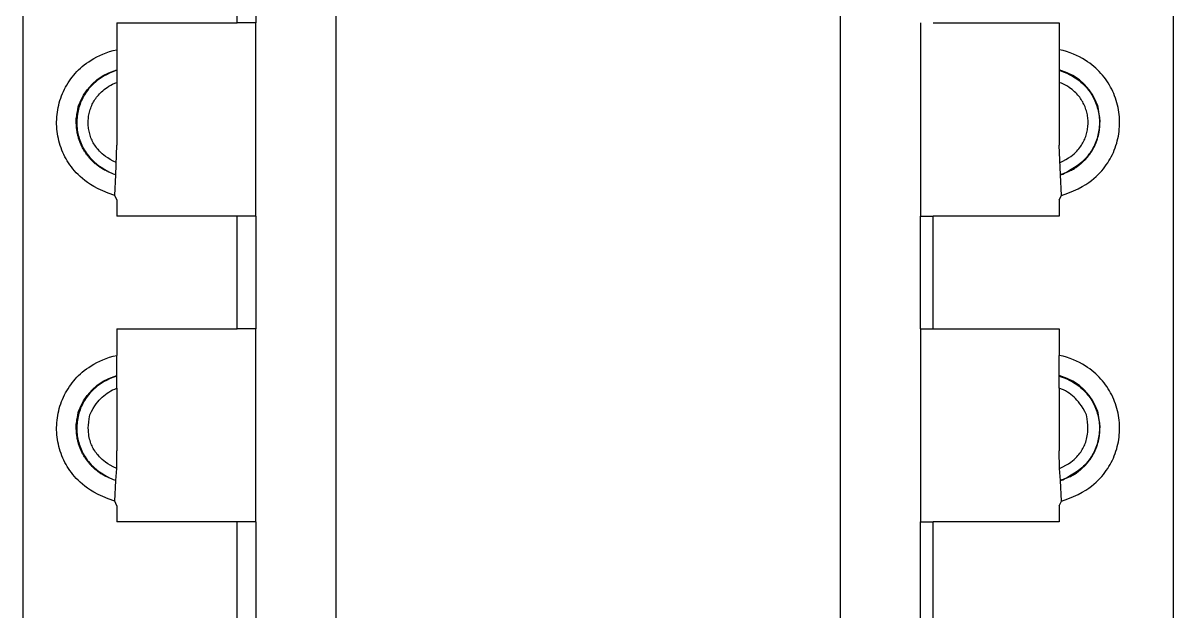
# Model space of a CAD drawing. Header units: inches. Extents: x 0 to 16.6, y 0 to 10.6.
# Drawn here: x 4.624 to 5.263, y 8.222 to 8.549 of the extents above; entities that cross this region are included whole.
import ezdxf

# ---------------------------------------------------------------- set-up
doc = ezdxf.new("R2010")
doc.units = ezdxf.units.IN
doc.header["$LTSCALE"] = 0.5
doc.header["$MEASUREMENT"] = 0
doc.layers.add('Edges', color=7, linetype='Continuous')

# ---------------------------------------------------------------- blocks, each defined once
blk = doc.blocks.new('Arduino Uno pl')
at = {"layer": 'Edges'}
for p, q in [((0.6748, 2.3532), (0.6748, 37.9194)), ((10.2996, 37.9194), (10.2996, 2.3532)), ((3.2923, 37.2056), (3.2923, 2.9744)), ((7.5167, 2.9744), (7.5167, 37.2056)), ((2.4668, 32.5426), (2.4668, 33.486)), ((2.6239, 33.486), (2.6239, 32.5426)), ((1.4608, 32.5426), (2.4668, 32.5426)), ((1.4608, 32.5426), (1.4608, 32.3188)), ((2.6239, 32.5426), (2.4668, 32.5426)), ((2.6239, 30.9254), (2.6239, 32.5426)), ((8.1851, 32.5426), (8.1851, 30.9254)), ((8.2932, 32.5426), (9.3482, 32.5426)), ((9.3482, 32.5426), (9.3482, 32.3188)), ((1.4608, 32.3188), (1.4608, 32.1493)), ((9.3482, 32.3188), (9.3482, 32.1493)), ((1.4608, 32.1493), (1.4608, 31.5184)), ((9.3482, 32.1493), (9.3482, 31.5184)), ((1.4505, 31.2712), (1.4608, 31.5184)), ((9.3585, 31.2712), (9.3482, 31.5184)), ((1.429, 31.2783), (1.4506, 31.2742)), ((1.4423, 31.0966), (1.4505, 31.2712)), ((9.38, 31.2783), (9.3584, 31.2742)), ((9.3666, 31.0966), (9.3585, 31.2712)), ((1.4608, 31.0602), (1.4423, 31.0966)), ((9.3482, 31.0602), (9.3666, 31.0966)), ((1.4608, 31.0602), (1.4608, 30.9254)), ((9.3482, 31.0602), (9.3482, 30.9254)), ((2.4668, 30.9254), (1.4608, 30.9254)), ((2.4668, 29.982), (2.4668, 30.9254)), ((2.6239, 30.9254), (2.4668, 30.9254)), ((2.6239, 30.9254), (2.6239, 29.982)), ((8.1851, 29.982), (8.1851, 30.9254)), ((8.1851, 30.9254), (8.2932, 30.9254)), ((8.2932, 29.982), (8.2932, 30.9254)), ((9.3482, 30.9254), (8.2932, 30.9254)), ((1.4608, 29.982), (2.4668, 29.982)), ((1.4608, 29.982), (1.4608, 29.7582)), ((2.6239, 29.982), (2.4668, 29.982)), ((2.6239, 28.3648), (2.6239, 29.982)), ((8.1851, 29.982), (8.1851, 28.3648)), ((8.1851, 29.982), (8.2932, 29.982)), ((8.2932, 29.982), (9.3482, 29.982)), ((9.3482, 29.982), (9.3482, 29.7582)), ((1.4608, 29.5887), (1.4608, 29.7582)), ((9.3482, 29.5887), (9.3482, 29.7582)), ((1.4608, 29.4837), (1.4608, 29.5887)), ((9.3482, 29.4837), (9.3482, 29.5887)), ((1.4608, 29.4837), (1.4608, 28.9578)), ((9.3482, 29.4837), (9.3482, 28.9578)), ((1.4591, 28.8098), (1.4608, 28.9578)), ((9.3499, 28.8098), (9.3482, 28.9578)), ((1.4505, 28.7106), (1.4591, 28.8098)), ((9.3585, 28.7106), (9.3499, 28.8098)), ((1.429, 28.7177), (1.4507, 28.7135)), ((1.4423, 28.536), (1.4505, 28.7106)), ((9.38, 28.7177), (9.3583, 28.7135)), ((9.3666, 28.536), (9.3585, 28.7106)), ((1.4608, 28.4996), (1.4423, 28.536)), ((1.4608, 28.4996), (1.4608, 28.3648)), ((9.3482, 28.4996), (9.3666, 28.536)), ((9.3482, 28.4996), (9.3482, 28.3648)), ((2.4668, 28.3648), (1.4608, 28.3648)), ((2.4668, 27.1789), (2.4668, 28.3648)), ((2.6239, 28.3648), (2.4668, 28.3648)), ((2.6239, 28.3648), (2.6239, 27.1789)), ((8.1851, 27.1789), (8.1851, 28.3648)), ((8.1851, 28.3648), (8.2932, 28.3648)), ((8.2932, 27.1789), (8.2932, 28.3648)), ((9.3482, 28.3648), (8.2932, 28.3648))]:
    blk.add_line(p, q, dxfattribs=at)
for points in [[(1.4423, 31.0966), (1.3889, 31.1165), (1.3428, 31.1357), (1.303, 31.1543), (1.2689, 31.1723), (1.2395, 31.1899), (1.214, 31.207), (1.1917, 31.2238), (1.1717, 31.2403), (1.1533, 31.2565), (1.1362, 31.2726), (1.1204, 31.2887), (1.1058, 31.3047), (1.0921, 31.3208), (1.0794, 31.3371), (1.0675, 31.3535), (1.0562, 31.3703), (1.0455, 31.3874), (1.0353, 31.4048), (1.0258, 31.4226), (1.0168, 31.4407), (1.0084, 31.4591), (1.0006, 31.4777), (0.9934, 31.4966), (0.9868, 31.5157), (0.9809, 31.535), (0.9755, 31.5545), (0.9709, 31.5742), (0.9668, 31.594), (0.9634, 31.6139), (0.9607, 31.634), (0.9586, 31.6541), (0.9571, 31.6743), (0.9563, 31.6945), (0.9562, 31.7147), (0.9567, 31.7349), (0.9579, 31.7551), (0.9598, 31.7752), (0.9622, 31.7953), (0.9654, 31.8153), (0.9692, 31.8352), (0.9736, 31.8549), (0.9787, 31.8745), (0.9844, 31.8938), (0.9907, 31.913), (0.9976, 31.932), (1.0052, 31.9508), (1.0134, 31.9692), (1.0221, 31.9874), (1.0315, 32.0053), (1.0414, 32.0229), (1.0519, 32.0402), (1.0629, 32.0571), (1.0745, 32.0736), (1.0866, 32.0897), (1.0992, 32.1054), (1.1123, 32.1207), (1.126, 32.1356), (1.1402, 32.1501), (1.1553, 32.1642), (1.1711, 32.1781), (1.188, 32.1917), (1.206, 32.2052), (1.2252, 32.2185), (1.2459, 32.2318), (1.268, 32.245), (1.2915, 32.2581), (1.3165, 32.2706), (1.3428, 32.2825), (1.3704, 32.2935), (1.3993, 32.3033), (1.4295, 32.3118), (1.4608, 32.3188)], [(9.3666, 31.0966), (9.42, 31.1165), (9.4662, 31.1357), (9.5059, 31.1543), (9.5401, 31.1723), (9.5695, 31.1899), (9.595, 31.207), (9.6173, 31.2238), (9.6373, 31.2403), (9.6557, 31.2565), (9.6727, 31.2726), (9.6885, 31.2887), (9.7032, 31.3047), (9.7168, 31.3208), (9.7296, 31.3371), (9.7415, 31.3535), (9.7528, 31.3703), (9.7635, 31.3874), (9.7736, 31.4048), (9.7832, 31.4226), (9.7922, 31.4407), (9.8006, 31.4591), (9.8084, 31.4777), (9.8156, 31.4966), (9.8222, 31.5157), (9.8281, 31.535), (9.8334, 31.5545), (9.8381, 31.5742), (9.8421, 31.594), (9.8455, 31.6139), (9.8483, 31.634), (9.8504, 31.6541), (9.8518, 31.6743), (9.8526, 31.6945), (9.8528, 31.7147), (9.8522, 31.7349), (9.851, 31.7551), (9.8492, 31.7752), (9.8467, 31.7953), (9.8436, 31.8153), (9.8398, 31.8352), (9.8354, 31.8549), (9.8303, 31.8745), (9.8246, 31.8938), (9.8183, 31.913), (9.8113, 31.932), (9.8038, 31.9508), (9.7956, 31.9692), (9.7869, 31.9874), (9.7775, 32.0053), (9.7676, 32.0229), (9.7571, 32.0402), (9.7461, 32.0571), (9.7345, 32.0736), (9.7224, 32.0897), (9.7098, 32.1054), (9.6966, 32.1207), (9.683, 32.1356), (9.6687, 32.1501), (9.6537, 32.1642), (9.6378, 32.1781), (9.621, 32.1917), (9.603, 32.2052), (9.5837, 32.2185), (9.5631, 32.2318), (9.541, 32.245), (9.5175, 32.2581), (9.4925, 32.2706), (9.4662, 32.2825), (9.4385, 32.2935), (9.4096, 32.3033), (9.3795, 32.3118), (9.3482, 32.3188)], [(1.1396, 31.851), (1.1529, 31.8789), (1.1809, 31.9376), (1.2108, 31.9817), (1.253, 32.0311), (1.2932, 32.066), (1.3465, 32.1027), (1.3943, 32.1258), (1.4608, 32.1493)], [(9.6693, 31.851), (9.656, 31.8789), (9.628, 31.9376), (9.5981, 31.9817), (9.556, 32.0311), (9.5158, 32.066), (9.4624, 32.1027), (9.4146, 32.1258), (9.3482, 32.1493)], [(1.4608, 32.1462), (1.4276, 32.1337), (1.3982, 32.1213), (1.3724, 32.1088), (1.3496, 32.0965), (1.3295, 32.0842), (1.3117, 32.072), (1.2957, 32.0599), (1.2813, 32.048), (1.2679, 32.0362), (1.2556, 32.0246), (1.2441, 32.0129), (1.2335, 32.0013), (1.2236, 31.9897), (1.2144, 31.9779), (1.2057, 31.9659), (1.1976, 31.9538), (1.1898, 31.9414), (1.1825, 31.9288), (1.1755, 31.9159), (1.169, 31.9028), (1.1629, 31.8895), (1.1573, 31.876), (1.1521, 31.8623), (1.1473, 31.8485), (1.143, 31.8345), (1.1391, 31.8203), (1.1357, 31.8061), (1.1328, 31.7917), (1.1303, 31.7773), (1.1283, 31.7628), (1.1268, 31.7482), (1.1258, 31.7336), (1.1252, 31.7189), (1.1251, 31.7043), (1.1255, 31.6896), (1.1263, 31.675), (1.1277, 31.6604), (1.1295, 31.6459), (1.1317, 31.6314), (1.1345, 31.617), (1.1377, 31.6027), (1.1413, 31.5885), (1.1455, 31.5745), (1.1501, 31.5606), (1.1551, 31.5468), (1.1606, 31.5332), (1.1665, 31.5198), (1.1728, 31.5067), (1.1796, 31.4937), (1.1869, 31.4808), (1.1947, 31.4681), (1.2033, 31.4554), (1.2126, 31.4427), (1.2226, 31.4298), (1.2336, 31.4169), (1.2456, 31.4037), (1.2587, 31.3902), (1.2734, 31.3763), (1.2904, 31.3619), (1.3101, 31.3469), (1.3333, 31.3311), (1.3604, 31.3145), (1.3921, 31.2969), (1.429, 31.2783)], [(9.3482, 32.1462), (9.3814, 32.1337), (9.4107, 32.1213), (9.4366, 32.1088), (9.4594, 32.0965), (9.4795, 32.0842), (9.4973, 32.072), (9.5132, 32.0599), (9.5277, 32.048), (9.541, 32.0362), (9.5534, 32.0246), (9.5648, 32.0129), (9.5755, 32.0013), (9.5853, 31.9897), (9.5946, 31.9779), (9.6032, 31.9659), (9.6114, 31.9538), (9.6192, 31.9414), (9.6265, 31.9288), (9.6334, 31.9159), (9.64, 31.9028), (9.646, 31.8895), (9.6517, 31.876), (9.6569, 31.8623), (9.6617, 31.8485), (9.666, 31.8345), (9.6698, 31.8203), (9.6732, 31.8061), (9.6762, 31.7917), (9.6786, 31.7773), (9.6806, 31.7628), (9.6822, 31.7482), (9.6832, 31.7336), (9.6838, 31.7189), (9.6839, 31.7043), (9.6835, 31.6896), (9.6826, 31.675), (9.6813, 31.6604), (9.6795, 31.6459), (9.6772, 31.6314), (9.6745, 31.617), (9.6713, 31.6027), (9.6676, 31.5885), (9.6635, 31.5745), (9.6589, 31.5606), (9.6539, 31.5468), (9.6484, 31.5332), (9.6425, 31.5198), (9.6362, 31.5067), (9.6294, 31.4937), (9.6221, 31.4808), (9.6142, 31.4681), (9.6057, 31.4554), (9.5964, 31.4427), (9.5863, 31.4298), (9.5753, 31.4169), (9.5634, 31.4037), (9.5503, 31.3902), (9.5356, 31.3763), (9.5186, 31.3619), (9.4988, 31.3469), (9.4757, 31.3311), (9.4485, 31.3145), (9.4168, 31.2969), (9.38, 31.2783)], [(1.4547, 31.3726), (1.4301, 31.3851), (1.4052, 31.3989), (1.3838, 31.4119), (1.3656, 31.4243), (1.3501, 31.4361), (1.3368, 31.4474), (1.3252, 31.4583), (1.3149, 31.469), (1.3055, 31.4793), (1.2969, 31.4895), (1.2889, 31.4996), (1.2817, 31.5096), (1.275, 31.5196), (1.2688, 31.5296), (1.263, 31.5397), (1.2577, 31.5499), (1.2527, 31.5603), (1.2481, 31.5708), (1.2438, 31.5815), (1.2398, 31.5923), (1.2362, 31.6032), (1.233, 31.6142), (1.2301, 31.6254), (1.2276, 31.6366), (1.2254, 31.6479), (1.2236, 31.6593), (1.2222, 31.6707), (1.2212, 31.6822), (1.2205, 31.6937), (1.2202, 31.7052), (1.2203, 31.7167), (1.2207, 31.7282), (1.2216, 31.7397), (1.2228, 31.7512), (1.2243, 31.7626), (1.2263, 31.7739), (1.2286, 31.7852), (1.2312, 31.7964), (1.2343, 31.8075), (1.2377, 31.8185), (1.2414, 31.8294), (1.2455, 31.8401), (1.2499, 31.8508), (1.2547, 31.8612), (1.2599, 31.8715), (1.2653, 31.8816), (1.2711, 31.8916), (1.2772, 31.9013), (1.2836, 31.9108), (1.2904, 31.9202), (1.2977, 31.9295), (1.3054, 31.9386), (1.3138, 31.9478), (1.3228, 31.9569), (1.3325, 31.9661), (1.3429, 31.9753), (1.3543, 31.9847), (1.3665, 31.9941), (1.3796, 32.0033), (1.3937, 32.0124), (1.4089, 32.0211), (1.4251, 32.0294), (1.4424, 32.0372), (1.4608, 32.0443)], [(9.3543, 31.3726), (9.3789, 31.3851), (9.4038, 31.3989), (9.4251, 31.4119), (9.4433, 31.4243), (9.4589, 31.4361), (9.4722, 31.4474), (9.4838, 31.4583), (9.4941, 31.469), (9.5035, 31.4793), (9.5121, 31.4895), (9.52, 31.4996), (9.5273, 31.5096), (9.534, 31.5196), (9.5402, 31.5296), (9.5459, 31.5397), (9.5513, 31.5499), (9.5562, 31.5603), (9.5609, 31.5708), (9.5652, 31.5815), (9.5691, 31.5923), (9.5727, 31.6032), (9.576, 31.6142), (9.5789, 31.6254), (9.5814, 31.6366), (9.5835, 31.6479), (9.5853, 31.6593), (9.5867, 31.6707), (9.5878, 31.6822), (9.5884, 31.6937), (9.5887, 31.7052), (9.5887, 31.7167), (9.5882, 31.7282), (9.5874, 31.7397), (9.5862, 31.7512), (9.5846, 31.7626), (9.5827, 31.7739), (9.5804, 31.7852), (9.5777, 31.7964), (9.5747, 31.8075), (9.5713, 31.8185), (9.5676, 31.8294), (9.5635, 31.8401), (9.559, 31.8508), (9.5542, 31.8612), (9.5491, 31.8715), (9.5437, 31.8816), (9.5379, 31.8916), (9.5318, 31.9013), (9.5254, 31.9108), (9.5186, 31.9202), (9.5113, 31.9295), (9.5035, 31.9386), (9.4952, 31.9478), (9.4862, 31.9569), (9.4765, 31.9661), (9.466, 31.9753), (9.4547, 31.9847), (9.4425, 31.9941), (9.4293, 32.0033), (9.4152, 32.0124), (9.4001, 32.0211), (9.3839, 32.0294), (9.3666, 32.0372), (9.3482, 32.0443)], [(1.4505, 31.2712), (1.4326, 31.2776), (1.4166, 31.2838), (1.4023, 31.2896), (1.3894, 31.2952), (1.3778, 31.3005), (1.3674, 31.3056), (1.358, 31.3104), (1.3495, 31.315), (1.3416, 31.3195), (1.3343, 31.3238), (1.3275, 31.328), (1.3211, 31.3322), (1.315, 31.3363), (1.3091, 31.3405), (1.3033, 31.3448), (1.2975, 31.3493), (1.2917, 31.3539), (1.2858, 31.3587), (1.28, 31.3636), (1.2741, 31.3687), (1.2683, 31.3738), (1.2627, 31.379), (1.2572, 31.3842), (1.2518, 31.3894), (1.2467, 31.3945), (1.2418, 31.3997), (1.237, 31.4049), (1.2324, 31.4102), (1.2279, 31.4155), (1.2234, 31.421), (1.219, 31.4266), (1.2145, 31.4324), (1.2101, 31.4384), (1.2057, 31.4446), (1.2012, 31.4509), (1.1969, 31.4573), (1.1926, 31.4637), (1.1885, 31.4702), (1.1845, 31.4767), (1.1807, 31.4831), (1.1771, 31.4894), (1.1736, 31.4957), (1.1704, 31.502), (1.1673, 31.5083), (1.1643, 31.5146), (1.1614, 31.5211), (1.1585, 31.5277), (1.1557, 31.5344), (1.153, 31.5414), (1.1503, 31.5485), (1.1476, 31.5557), (1.1451, 31.563), (1.1426, 31.5704), (1.1403, 31.5777), (1.1381, 31.585), (1.136, 31.5922), (1.1342, 31.5992), (1.1325, 31.6063), (1.1309, 31.6133), (1.1295, 31.6205), (1.1282, 31.6279), (1.127, 31.6355), (1.1259, 31.6436), (1.1248, 31.6521), (1.1238, 31.6611), (1.1229, 31.6705), (1.1221, 31.6802), (1.1214, 31.69), (1.1208, 31.6997), (1.1204, 31.7092), (1.1202, 31.7183), (1.1202, 31.727), (1.1205, 31.7352), (1.1211, 31.7436), (1.1222, 31.7532), (1.124, 31.7649), (1.1264, 31.7796), (1.1298, 31.7982), (1.1341, 31.8217), (1.1396, 31.851)], [(9.3585, 31.2712), (9.3763, 31.2776), (9.3923, 31.2838), (9.4067, 31.2896), (9.4196, 31.2952), (9.4311, 31.3005), (9.4415, 31.3056), (9.4509, 31.3104), (9.4595, 31.315), (9.4674, 31.3195), (9.4747, 31.3238), (9.4815, 31.328), (9.4879, 31.3322), (9.494, 31.3363), (9.4999, 31.3405), (9.5057, 31.3448), (9.5114, 31.3493), (9.5173, 31.3539), (9.5231, 31.3587), (9.529, 31.3636), (9.5349, 31.3687), (9.5406, 31.3738), (9.5463, 31.379), (9.5518, 31.3842), (9.5571, 31.3894), (9.5623, 31.3945), (9.5672, 31.3997), (9.5719, 31.4049), (9.5766, 31.4102), (9.5811, 31.4155), (9.5856, 31.421), (9.59, 31.4266), (9.5944, 31.4324), (9.5989, 31.4384), (9.6033, 31.4446), (9.6077, 31.4509), (9.6121, 31.4573), (9.6163, 31.4637), (9.6205, 31.4702), (9.6245, 31.4767), (9.6283, 31.4831), (9.6319, 31.4894), (9.6353, 31.4957), (9.6386, 31.502), (9.6417, 31.5083), (9.6447, 31.5146), (9.6476, 31.5211), (9.6504, 31.5277), (9.6532, 31.5344), (9.656, 31.5414), (9.6587, 31.5485), (9.6613, 31.5557), (9.6639, 31.563), (9.6664, 31.5704), (9.6687, 31.5777), (9.6709, 31.585), (9.6729, 31.5922), (9.6748, 31.5992), (9.6765, 31.6063), (9.6781, 31.6133), (9.6795, 31.6205), (9.6808, 31.6279), (9.682, 31.6355), (9.6831, 31.6436), (9.6842, 31.6521), (9.6851, 31.6611), (9.6861, 31.6705), (9.6869, 31.6802), (9.6876, 31.69), (9.6882, 31.6997), (9.6885, 31.7092), (9.6887, 31.7183), (9.6887, 31.727), (9.6885, 31.7352), (9.6878, 31.7436), (9.6867, 31.7532), (9.685, 31.7649), (9.6825, 31.7796), (9.6792, 31.7982), (9.6748, 31.8217), (9.6693, 31.851)], [(1.4423, 28.536), (1.3889, 28.5559), (1.3428, 28.5751), (1.303, 28.5937), (1.2689, 28.6117), (1.2395, 28.6293), (1.214, 28.6464), (1.1917, 28.6632), (1.1717, 28.6797), (1.1533, 28.6959), (1.1362, 28.712), (1.1204, 28.7281), (1.1058, 28.7441), (1.0921, 28.7602), (1.0794, 28.7765), (1.0675, 28.7929), (1.0562, 28.8097), (1.0455, 28.8268), (1.0353, 28.8442), (1.0258, 28.862), (1.0168, 28.8801), (1.0084, 28.8985), (1.0006, 28.9171), (0.9934, 28.936), (0.9868, 28.9551), (0.9809, 28.9744), (0.9755, 28.9939), (0.9709, 29.0136), (0.9668, 29.0334), (0.9634, 29.0533), (0.9607, 29.0734), (0.9586, 29.0935), (0.9571, 29.1137), (0.9563, 29.1339), (0.9562, 29.1541), (0.9567, 29.1743), (0.9579, 29.1945), (0.9598, 29.2146), (0.9622, 29.2347), (0.9654, 29.2547), (0.9692, 29.2746), (0.9736, 29.2943), (0.9787, 29.3139), (0.9844, 29.3332), (0.9907, 29.3524), (0.9976, 29.3714), (1.0052, 29.3902), (1.0134, 29.4086), (1.0221, 29.4268), (1.0315, 29.4447), (1.0414, 29.4623), (1.0519, 29.4796), (1.0629, 29.4965), (1.0745, 29.513), (1.0866, 29.5291), (1.0992, 29.5448), (1.1123, 29.5601), (1.126, 29.575), (1.1402, 29.5894), (1.1553, 29.6036), (1.1711, 29.6175), (1.188, 29.6311), (1.206, 29.6446), (1.2252, 29.6579), (1.2459, 29.6712), (1.268, 29.6844), (1.2915, 29.6975), (1.3165, 29.71), (1.3428, 29.7219), (1.3704, 29.7329), (1.3993, 29.7427), (1.4295, 29.7512), (1.4608, 29.7582)], [(9.3666, 28.536), (9.42, 28.5559), (9.4662, 28.5751), (9.5059, 28.5937), (9.5401, 28.6117), (9.5695, 28.6293), (9.595, 28.6464), (9.6173, 28.6632), (9.6373, 28.6797), (9.6557, 28.6959), (9.6727, 28.712), (9.6885, 28.7281), (9.7032, 28.7441), (9.7168, 28.7602), (9.7296, 28.7765), (9.7415, 28.7929), (9.7528, 28.8097), (9.7635, 28.8268), (9.7736, 28.8442), (9.7832, 28.862), (9.7922, 28.8801), (9.8006, 28.8985), (9.8084, 28.9171), (9.8156, 28.936), (9.8222, 28.9551), (9.8281, 28.9744), (9.8334, 28.9939), (9.8381, 29.0136), (9.8421, 29.0334), (9.8455, 29.0533), (9.8483, 29.0734), (9.8504, 29.0935), (9.8518, 29.1137), (9.8526, 29.1339), (9.8528, 29.1541), (9.8522, 29.1743), (9.851, 29.1945), (9.8492, 29.2146), (9.8467, 29.2347), (9.8436, 29.2547), (9.8398, 29.2746), (9.8354, 29.2943), (9.8303, 29.3139), (9.8246, 29.3332), (9.8183, 29.3524), (9.8113, 29.3714), (9.8038, 29.3902), (9.7956, 29.4086), (9.7869, 29.4268), (9.7775, 29.4447), (9.7676, 29.4623), (9.7571, 29.4796), (9.7461, 29.4965), (9.7345, 29.513), (9.7224, 29.5291), (9.7098, 29.5448), (9.6966, 29.5601), (9.683, 29.575), (9.6687, 29.5894), (9.6537, 29.6036), (9.6378, 29.6175), (9.621, 29.6311), (9.603, 29.6446), (9.5837, 29.6579), (9.5631, 29.6712), (9.541, 29.6844), (9.5175, 29.6975), (9.4925, 29.71), (9.4662, 29.7219), (9.4385, 29.7329), (9.4096, 29.7427), (9.3795, 29.7512), (9.3482, 29.7582)], [(1.4608, 29.5856), (1.4276, 29.5731), (1.3982, 29.5606), (1.3724, 29.5482), (1.3496, 29.5359), (1.3295, 29.5236), (1.3117, 29.5114), (1.2957, 29.4993), (1.2813, 29.4874), (1.2679, 29.4756), (1.2556, 29.4639), (1.2441, 29.4523), (1.2335, 29.4407), (1.2236, 29.429), (1.2144, 29.4173), (1.2057, 29.4053), (1.1976, 29.3932), (1.1898, 29.3808), (1.1825, 29.3682), (1.1755, 29.3553), (1.169, 29.3422), (1.1629, 29.3289), (1.1573, 29.3154), (1.1521, 29.3017), (1.1473, 29.2879), (1.143, 29.2739), (1.1391, 29.2597), (1.1357, 29.2455), (1.1328, 29.2311), (1.1303, 29.2167), (1.1283, 29.2022), (1.1268, 29.1876), (1.1258, 29.173), (1.1252, 29.1583), (1.1251, 29.1437), (1.1255, 29.129), (1.1263, 29.1144), (1.1277, 29.0998), (1.1295, 29.0853), (1.1317, 29.0708), (1.1345, 29.0564), (1.1377, 29.0421), (1.1413, 29.0279), (1.1455, 29.0139), (1.1501, 29), (1.1551, 28.9862), (1.1606, 28.9726), (1.1665, 28.9592), (1.1728, 28.9461), (1.1796, 28.9331), (1.1869, 28.9202), (1.1947, 28.9075), (1.2033, 28.8948), (1.2126, 28.8821), (1.2226, 28.8692), (1.2336, 28.8563), (1.2456, 28.843), (1.2587, 28.8296), (1.2734, 28.8157), (1.2904, 28.8013), (1.3101, 28.7863), (1.3333, 28.7705), (1.3604, 28.7539), (1.3921, 28.7363), (1.429, 28.7177)], [(1.1396, 29.2904), (1.1529, 29.3183), (1.1809, 29.377), (1.2108, 29.4211), (1.253, 29.4705), (1.2932, 29.5054), (1.3465, 29.5421), (1.3943, 29.5652), (1.4608, 29.5887)], [(9.6693, 29.2904), (9.656, 29.3183), (9.628, 29.377), (9.5981, 29.4211), (9.556, 29.4705), (9.5158, 29.5054), (9.4624, 29.5421), (9.4146, 29.5652), (9.3482, 29.5887)], [(9.3482, 29.5856), (9.3814, 29.5731), (9.4107, 29.5606), (9.4366, 29.5482), (9.4594, 29.5359), (9.4795, 29.5236), (9.4973, 29.5114), (9.5132, 29.4993), (9.5277, 29.4874), (9.541, 29.4756), (9.5534, 29.4639), (9.5648, 29.4523), (9.5755, 29.4407), (9.5853, 29.429), (9.5946, 29.4173), (9.6032, 29.4053), (9.6114, 29.3932), (9.6192, 29.3808), (9.6265, 29.3682), (9.6334, 29.3553), (9.64, 29.3422), (9.646, 29.3289), (9.6517, 29.3154), (9.6569, 29.3017), (9.6617, 29.2879), (9.666, 29.2739), (9.6698, 29.2597), (9.6732, 29.2455), (9.6762, 29.2311), (9.6786, 29.2167), (9.6806, 29.2022), (9.6822, 29.1876), (9.6832, 29.173), (9.6838, 29.1583), (9.6839, 29.1437), (9.6835, 29.129), (9.6826, 29.1144), (9.6813, 29.0998), (9.6795, 29.0853), (9.6772, 29.0708), (9.6745, 29.0564), (9.6713, 29.0421), (9.6676, 29.0279), (9.6635, 29.0139), (9.6589, 29), (9.6539, 28.9862), (9.6484, 28.9726), (9.6425, 28.9592), (9.6362, 28.9461), (9.6294, 28.9331), (9.6221, 28.9202), (9.6142, 28.9075), (9.6057, 28.8948), (9.5964, 28.8821), (9.5863, 28.8692), (9.5753, 28.8563), (9.5634, 28.843), (9.5503, 28.8296), (9.5356, 28.8157), (9.5186, 28.8013), (9.4988, 28.7863), (9.4757, 28.7705), (9.4485, 28.7539), (9.4168, 28.7363), (9.38, 28.7177)], [(1.2338, 29.2592), (1.2484, 29.2884), (1.2622, 29.3136), (1.2754, 29.3352), (1.2881, 29.3539), (1.3006, 29.3701), (1.3129, 29.3843), (1.3253, 29.397), (1.3379, 29.4089), (1.3509, 29.4202), (1.3644, 29.431), (1.3784, 29.4413), (1.3931, 29.4511), (1.4086, 29.4602), (1.425, 29.4687), (1.4424, 29.4766), (1.4608, 29.4837)], [(9.5751, 29.2592), (9.5606, 29.2884), (9.5468, 29.3136), (9.5336, 29.3352), (9.5209, 29.3539), (9.5084, 29.3701), (9.496, 29.3843), (9.4836, 29.397), (9.471, 29.4089), (9.458, 29.4202), (9.4446, 29.431), (9.4306, 29.4413), (9.4158, 29.4511), (9.4003, 29.4602), (9.384, 29.4687), (9.3666, 29.4766), (9.3482, 29.4837)], [(1.4505, 28.7106), (1.4326, 28.717), (1.4166, 28.7232), (1.4023, 28.729), (1.3894, 28.7346), (1.3778, 28.7399), (1.3674, 28.745), (1.358, 28.7498), (1.3495, 28.7544), (1.3416, 28.7589), (1.3343, 28.7632), (1.3275, 28.7674), (1.3211, 28.7716), (1.315, 28.7757), (1.3091, 28.7799), (1.3033, 28.7842), (1.2975, 28.7887), (1.2917, 28.7933), (1.2858, 28.7981), (1.28, 28.803), (1.2741, 28.8081), (1.2683, 28.8132), (1.2627, 28.8184), (1.2572, 28.8236), (1.2518, 28.8288), (1.2467, 28.8339), (1.2418, 28.8391), (1.237, 28.8443), (1.2324, 28.8496), (1.2279, 28.8549), (1.2234, 28.8604), (1.219, 28.866), (1.2145, 28.8718), (1.2101, 28.8778), (1.2057, 28.884), (1.2012, 28.8903), (1.1969, 28.8967), (1.1926, 28.9031), (1.1885, 28.9096), (1.1845, 28.9161), (1.1807, 28.9225), (1.1771, 28.9288), (1.1736, 28.9351), (1.1704, 28.9414), (1.1673, 28.9477), (1.1643, 28.954), (1.1614, 28.9605), (1.1585, 28.9671), (1.1557, 28.9738), (1.153, 28.9808), (1.1503, 28.9879), (1.1476, 28.9951), (1.1451, 29.0024), (1.1426, 29.0098), (1.1403, 29.0171), (1.1381, 29.0244), (1.136, 29.0316), (1.1342, 29.0386), (1.1325, 29.0457), (1.1309, 29.0527), (1.1295, 29.0599), (1.1282, 29.0672), (1.127, 29.0749), (1.1259, 29.083), (1.1248, 29.0915), (1.1238, 29.1005), (1.1229, 29.1099), (1.1221, 29.1196), (1.1214, 29.1294), (1.1208, 29.1391), (1.1204, 29.1486), (1.1202, 29.1577), (1.1202, 29.1664), (1.1205, 29.1746), (1.1211, 29.183), (1.1222, 29.1926), (1.124, 29.2043), (1.1264, 29.219), (1.1298, 29.2376), (1.1341, 29.2611), (1.1396, 29.2904)], [(9.3585, 28.7106), (9.3763, 28.717), (9.3923, 28.7232), (9.4067, 28.729), (9.4196, 28.7346), (9.4311, 28.7399), (9.4415, 28.745), (9.4509, 28.7498), (9.4595, 28.7544), (9.4674, 28.7589), (9.4747, 28.7632), (9.4815, 28.7674), (9.4879, 28.7716), (9.494, 28.7757), (9.4999, 28.7799), (9.5057, 28.7842), (9.5114, 28.7887), (9.5173, 28.7933), (9.5231, 28.7981), (9.529, 28.803), (9.5349, 28.8081), (9.5406, 28.8132), (9.5463, 28.8184), (9.5518, 28.8236), (9.5571, 28.8288), (9.5623, 28.8339), (9.5672, 28.8391), (9.5719, 28.8443), (9.5766, 28.8496), (9.5811, 28.8549), (9.5856, 28.8604), (9.59, 28.866), (9.5944, 28.8718), (9.5989, 28.8778), (9.6033, 28.884), (9.6077, 28.8903), (9.6121, 28.8967), (9.6163, 28.9031), (9.6205, 28.9096), (9.6245, 28.9161), (9.6283, 28.9225), (9.6319, 28.9288), (9.6353, 28.9351), (9.6386, 28.9414), (9.6417, 28.9477), (9.6447, 28.954), (9.6476, 28.9605), (9.6504, 28.9671), (9.6532, 28.9738), (9.656, 28.9808), (9.6587, 28.9879), (9.6613, 28.9951), (9.6639, 29.0024), (9.6664, 29.0098), (9.6687, 29.0171), (9.6709, 29.0244), (9.6729, 29.0316), (9.6748, 29.0386), (9.6765, 29.0457), (9.6781, 29.0527), (9.6795, 29.0599), (9.6808, 29.0672), (9.682, 29.0749), (9.6831, 29.083), (9.6842, 29.0915), (9.6851, 29.1005), (9.6861, 29.1099), (9.6869, 29.1196), (9.6876, 29.1294), (9.6882, 29.1391), (9.6885, 29.1486), (9.6887, 29.1577), (9.6887, 29.1664), (9.6885, 29.1746), (9.6878, 29.183), (9.6867, 29.1926), (9.685, 29.2043), (9.6825, 29.219), (9.6792, 29.2376), (9.6748, 29.2611), (9.6693, 29.2904)], [(1.4591, 28.8098), (1.4301, 28.8245), (1.4052, 28.8383), (1.3838, 28.8513), (1.3656, 28.8637), (1.3501, 28.8755), (1.3368, 28.8868), (1.3252, 28.8977), (1.3149, 28.9084), (1.3055, 28.9187), (1.2969, 28.9289), (1.2889, 28.939), (1.2817, 28.949), (1.275, 28.959), (1.2688, 28.969), (1.263, 28.9791), (1.2577, 28.9893), (1.2527, 28.9997), (1.2481, 29.0103), (1.2438, 29.0213), (1.2398, 29.0326), (1.2361, 29.0445), (1.2327, 29.0569), (1.2297, 29.0699), (1.227, 29.0837), (1.2246, 29.0984), (1.2228, 29.1142), (1.2217, 29.1318), (1.2215, 29.1514), (1.2224, 29.1735), (1.2246, 29.1985), (1.2284, 29.227), (1.2338, 29.2592)], [(9.3499, 28.8098), (9.3789, 28.8245), (9.4038, 28.8383), (9.4251, 28.8513), (9.4433, 28.8637), (9.4589, 28.8755), (9.4722, 28.8868), (9.4838, 28.8977), (9.4941, 28.9084), (9.5035, 28.9187), (9.5121, 28.9289), (9.52, 28.939), (9.5273, 28.949), (9.534, 28.959), (9.5402, 28.969), (9.5459, 28.9791), (9.5513, 28.9893), (9.5562, 28.9997), (9.5609, 29.0103), (9.5652, 29.0213), (9.5692, 29.0326), (9.5729, 29.0445), (9.5762, 29.0569), (9.5792, 29.0699), (9.582, 29.0837), (9.5843, 29.0984), (9.5862, 29.1142), (9.5873, 29.1318), (9.5875, 29.1514), (9.5866, 29.1735), (9.5844, 29.1985), (9.5806, 29.227), (9.5751, 29.2592)]]:
    blk.add_lwpolyline(points, dxfattribs=at)

msp = doc.modelspace()

# ---------------------------------------------------------------- block references
at = {"xscale": 0.0663341395878071, "yscale": 0.0663341395878071, "zscale": 0.0663341395878071, "rotation": 360}
msp.add_blockref('Arduino Uno pl', (4.57957, 6.39029), dxfattribs=at)

doc.saveas('drawing.dxf')
